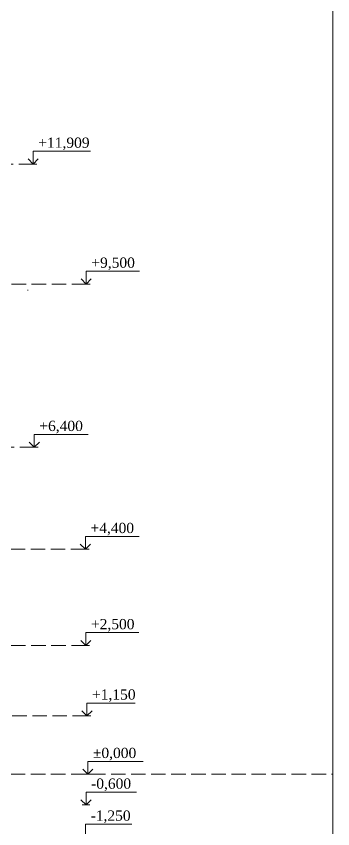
# Model space of a CAD drawing. Header units: millimetres. Extents: x 2399 to 111977, y 1313 to 59551.
# Drawn here: x 23434 to 29610, y 30705 to 46561 of the extents above; entities that cross this region are included whole.
import ezdxf

# ---------------------------------------------------------------- set-up
doc = ezdxf.new("R2010")
doc.units = ezdxf.units.MM
doc.linetypes.add('Невидимая', pattern=[391.222223, 282.222223, -109])
doc.layers.add('dim Level', color=7, linetype='Continuous', lineweight=13)
doc.layers.add('main line', color=7, linetype='Continuous', lineweight=13)
doc.styles.add('СГЕНЕРИР_СТИЛЬ_1', font='georgia.ttf')

msp = doc.modelspace()

# ---------------------------------------------------------------- linework, layer by layer
at = {"layer": 'dim Level', "color": 7, "linetype": 'Continuous', "lineweight": 13}
for p, q in [((23764.1148, 43677.1602), (23764.1148, 43927.1602)), ((23764.1148, 43927.1602), (24884.2368, 43927.1602)), ((23764.1148, 43677.1602), (23664.1148, 43777.1602)), ((23864.1148, 43777.1602), (23764.1148, 43677.1602)), ((23764.1148, 43677.1602), (23689.1148, 43677.1602)), ((23764.1148, 43677.1602), (23839.1148, 43677.1602)), ((24799.3946, 41335.8124), (24799.3946, 41585.8124)), ((24799.3946, 41585.8124), (25838.0626, 41585.8124)), ((24799.3946, 41335.8124), (24699.3946, 41435.8124)), ((24899.3946, 41435.8124), (24799.3946, 41335.8124)), ((24799.3946, 41335.8124), (24724.3946, 41335.8124)), ((24799.3946, 41335.8124), (24874.3946, 41335.8124)), ((23784.8639, 38149.8902), (23784.8639, 38399.8902)), ((23784.8639, 38399.8902), (24835.1679, 38399.8902)), ((23784.8639, 38149.8902), (23684.8639, 38249.8902)), ((23884.8639, 38249.8902), (23784.8639, 38149.8902)), ((23784.8639, 38149.8902), (23709.8639, 38149.8902)), ((23784.8639, 38149.8902), (23859.8639, 38149.8902)), ((24783.1386, 36158.1741), (24783.1386, 36408.1741)), ((24783.1386, 36408.1741), (25833.4426, 36408.1741)), ((24783.1386, 36158.1741), (24683.1386, 36258.1741)), ((24783.1386, 36158.1741), (24708.1386, 36158.1741)), ((24883.1386, 36258.1741), (24783.1386, 36158.1741)), ((24783.1386, 36158.1741), (24858.1386, 36158.1741)), ((24791.7619, 34281.9201), (24791.7619, 34531.9201)), ((24791.7619, 34531.9201), (25828.4899, 34531.9201)), ((24791.7619, 34281.9201), (24691.7619, 34381.9201)), ((24791.7619, 34281.9201), (24716.7619, 34281.9201)), ((24891.7619, 34381.9201), (24791.7619, 34281.9201)), ((24791.7619, 34281.9201), (24866.7619, 34281.9201)), ((24813.1068, 32908.7187), (24813.1068, 33158.7187)), ((24813.1068, 33158.7187), (25756.7448, 33158.7187)), ((24813.1068, 32908.7187), (24713.1068, 33008.7187)), ((24913.1068, 33008.7187), (24813.1068, 32908.7187)), ((24813.1068, 32908.7187), (24738.1068, 32908.7187)), ((24813.1068, 32908.7187), (24888.1068, 32908.7187)), ((24830.7662, 31768.0669), (24830.7662, 32018.0669)), ((24830.7662, 32018.0669), (25908.2222, 32018.0669)), ((24830.7662, 31768.0669), (24730.7662, 31868.0669)), ((24830.7662, 31768.0669), (24755.7662, 31768.0669)), ((24930.7662, 31868.0669), (24830.7662, 31768.0669)), ((24830.7662, 31768.0669), (24905.7662, 31768.0669)), ((24795.4817, 31168.9658), (24795.4817, 31418.9658)), ((24795.4817, 31418.9658), (25781.7857, 31418.9658)), ((24795.4817, 31168.9658), (24695.4817, 31268.9658)), ((24895.4817, 31268.9658), (24795.4817, 31168.9658)), ((24795.4817, 31168.9658), (24720.4817, 31168.9658)), ((24795.4817, 31168.9658), (24870.4817, 31168.9658)), ((24785.595, 30544.9278), (24785.595, 30794.9278)), ((24785.595, 30794.9278), (25690.445, 30794.9278))]:
    msp.add_line(p, q, dxfattribs=at)
at = {"layer": 'main line', "color": 7, "linetype": 'Continuous', "lineweight": 13}
for p, q in [((29610.4608, 22762.7756), (29610.4608, 58744.6866)), ((23662.275, 41216.4238), (23651.6141, 41216.4238)), ((23669.8674, 41216.4238), (23651.6141, 41216.4238))]:
    msp.add_line(p, q, dxfattribs=at)
at = {"layer": 'main line', "color": 7, "linetype": 'Невидимая', "lineweight": 13}
for p, q in [((23764.1148, 43677.1602), (19494.0329, 43677.1602)), ((24799.3946, 41335.8124), (22823.8648, 41335.8124)), ((23784.8639, 38149.8902), (22937.6885, 38149.8902)), ((24783.1386, 36158.1741), (21856.3634, 36158.1741)), ((24791.7619, 34281.9201), (21421.684, 34281.9201)), ((24813.1068, 32908.7187), (21045.2827, 32908.7187)), ((5724.2443, 31768.0669), (29610.4608, 31768.0669))]:
    msp.add_line(p, q, dxfattribs=at)

# ---------------------------------------------------------------- texts
at = {"layer": 'dim Level', "color": 7, "lineweight": 13, "char_height": 200, "attachment_point": 7, "style": 'СГЕНЕРИР_СТИЛЬ_1'}
for s, insert in [('\\A1;+11,909', (23864.1148, 43947.1602)), ('\\A1;+9,500', (24899.3946, 41605.8124)), ('\\A1;+6,400', (23884.8639, 38419.8902)), ('\\A1;+4,400', (24883.1386, 36428.1741)), ('\\A1;+2,500', (24891.7619, 34551.9201)), ('\\A1;+1,150', (24913.1068, 33178.7187)), ('\\A1;±0,000', (24930.7662, 32038.0669)), ('\\A1;-0,600', (24895.4817, 31438.9658)), ('\\A1;-1,250', (24885.595, 30814.9278))]:
    msp.add_mtext(s, dxfattribs=dict(at, insert=insert))

doc.saveas('drawing.dxf')
